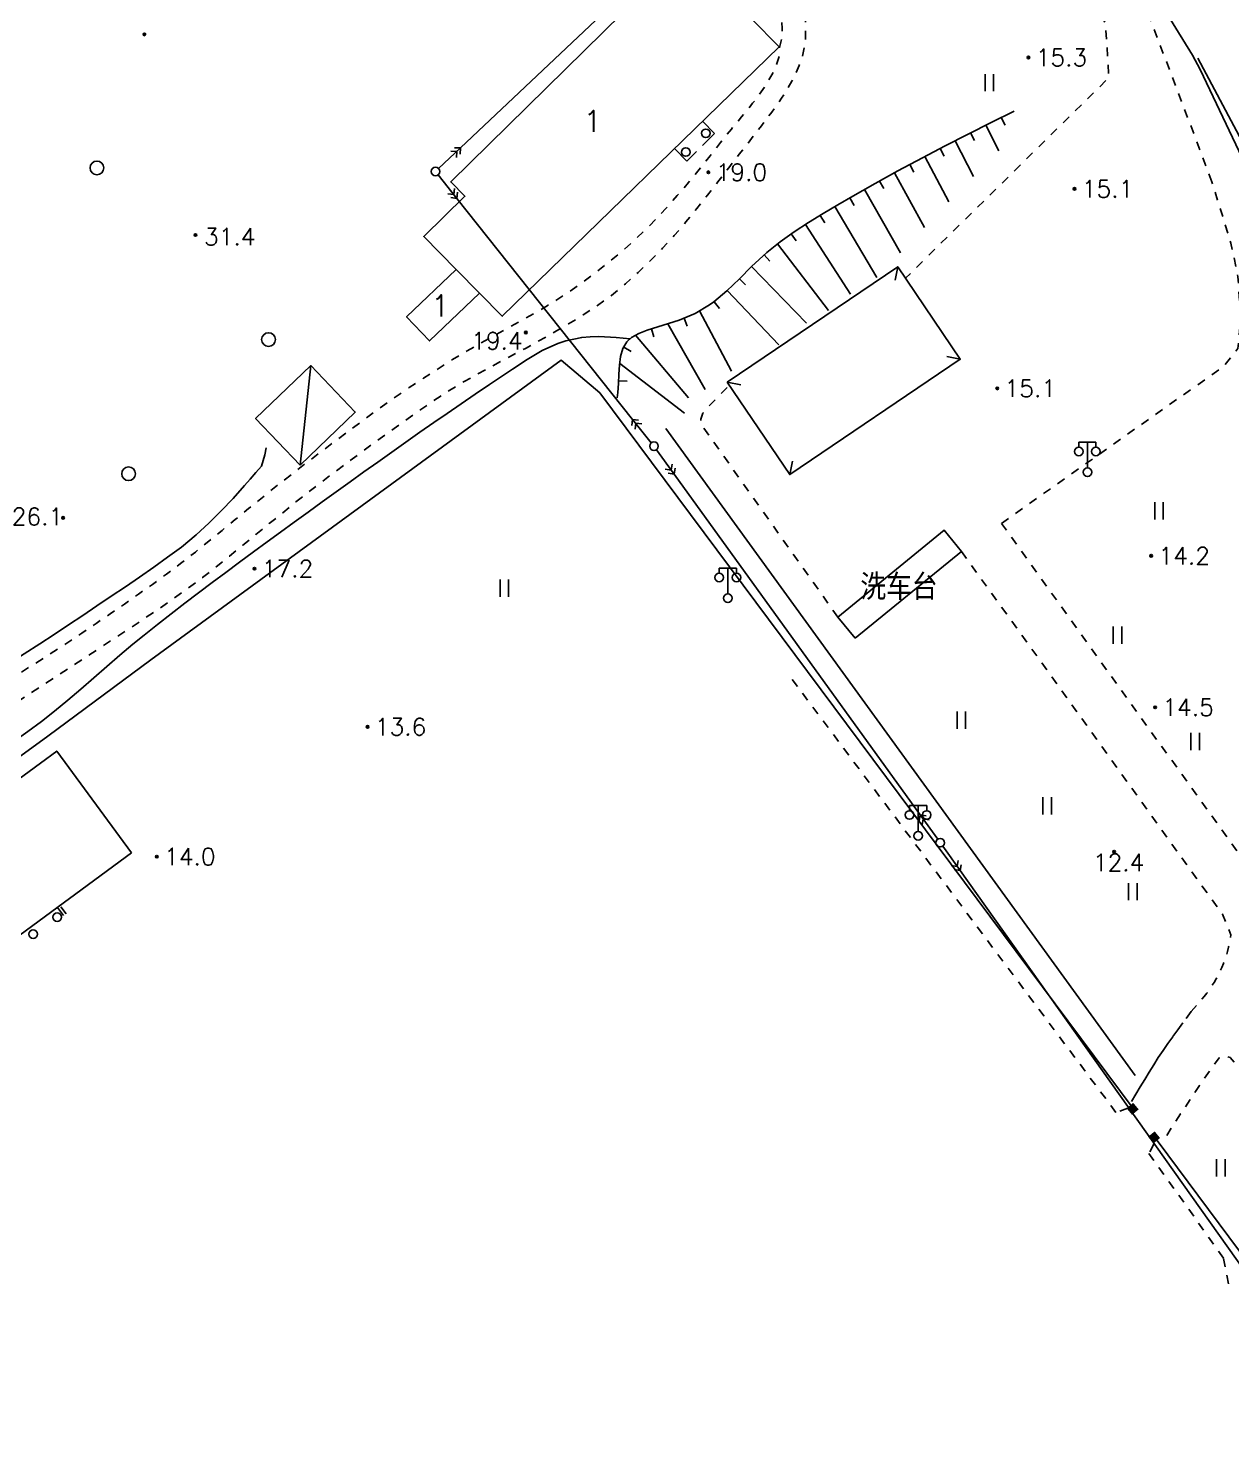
# Model space of a CAD drawing. Extents: x 115374 to 116875, y 149866 to 152432.
# Drawn here: x 116053.6 to 116193.9, y 150000 to 150163.5 of the extents above; entities that cross this region are included whole.
import ezdxf
from ezdxf.enums import TextEntityAlignment as Align

# ---------------------------------------------------------------- set-up
doc = ezdxf.new("R2010")
doc.units = 0
doc.header["$MEASUREMENT"] = 0
doc.header["$PDMODE"] = 32
doc.header["$PDSIZE"] = 0.3
doc.linetypes.add('X5', pattern=[3, 2, -1])
doc.linetypes.add('X6', pattern=[2, 1, -1])
doc.layers.get('0').update_dxf_attribs({"linetype": 'CONTINUOUS'})
for name, color, linetype in [('DLDW', 14, 'CONTINUOUS'), ('DLSS', 5, 'CONTINUOUS'), ('DMTZ', 5, 'CONTINUOUS'), ('GCD', 1, 'CONTINUOUS'), ('GXYZ', 2, 'CONTINUOUS'), ('JMD', 6, 'CONTINUOUS'), ('YZH', 2, 'CONTINUOUS'), ('ZBTZ', 5, 'CONTINUOUS')]:
    doc.layers.add(name, color=color, linetype=linetype)
doc.styles.add('HZ', font='rs.shx', dxfattribs={"bigfont": 'hztxt.shx'})
doc.linetypes.add('X20', pattern='A,4.5,[145,symbolx.shx,S=1,R=0,X=0,Y=0],4.5,-0.5,[146,symbolx.shx,S=1,R=0,X=0,Y=0],-0.5', length=10)
doc.linetypes.add('X33', pattern='A,2,[150,symbolx.shx,S=1,R=0,X=0,Y=1],1e-11', length=2)
doc.linetypes.add('X35', pattern='A,2,[4,symbolt.shx,S=1,R=0,X=0,Y=0],2,[28,symbolt.shx,S=1,R=0,X=0,Y=0],1e-11', length=4)
doc.linetypes.add('X4', pattern='A,0,-1e-09,[149,symbolx.shx,S=0.15,R=0,X=0,Y=0],-1.6', length=1.6)
doc.linetypes.add('X49', pattern='A,0,[5,symbolt.shx,S=1,R=0,X=0,Y=0],-10', length=10)

# ---------------------------------------------------------------- blocks, each defined once
blk = doc.blocks.new('GC276')
at = {"linetype": 'Continuous'}
blk.add_circle((0, 0), 0.5, dxfattribs=at)
blk = doc.blocks.new('GC271')
at = {"const_width": 1}
blk.add_lwpolyline([(-0.5, 0), (0.5, 0)], dxfattribs=at)
blk = doc.blocks.new('GC121')
for p, q in [((-0.5, -0.64), (-0.5, 1.36)), ((-0.5, -0.64), (-0.5, 0.86)), ((0.5, -0.64), (0.5, 1.36))]:
    blk.add_line(p, q)
blk = doc.blocks.new('GC122')
blk.add_circle((0, 0), 0.8)
blk = doc.blocks.new('GC097')
for p, q in [((-1, 2.92), (-1, 3.52)), ((-1, 3.52), (1, 3.52)), ((0, 0.52), (0, 3.52)), ((1, 3.52), (1, 2.92))]:
    blk.add_line(p, q)
for centre in [(-1, 2.42), (1, 2.42), (0.01, 0)]:
    blk.add_circle(centre, 0.5)
blk = doc.blocks.new('GC155')
for p, q in [((4, 0), (0.5, 0)), ((3.42, 0), (2.92, 0.5)), ((2.92, -0.5), (3.42, 0)), ((4, 0), (3.5, 0.5)), ((3.5, -0.5), (4, 0))]:
    blk.add_line(p, q)
blk.add_circle((0, 0), 0.5)

msp = doc.modelspace()

# ---------------------------------------------------------------- linework, layer by layer
at = {"layer": 'DLDW', "linetype": 'Continuous', "flags": 128}
msp.add_lwpolyline([(116149.99, 150092.38), (116162.39, 150102.5), (116160.36, 150104.98), (116147.97, 150094.86)], close=True, dxfattribs=at)
at = {"layer": 'DLSS', "linetype": 'X6', "flags": 128}
for points, elevation in [([(116040.51, 150298.61), (116046.83, 150294.2), (116048.47, 150293.05), (116050.04, 150291.81), (116051.4, 150290.62), (116052.81, 150289.2), (116054.15, 150287.72), (116054.8, 150286.96), (116055.45, 150286.2), (116056.1, 150285.43), (116057.13, 150284.2), (116057.78, 150283.44), (116058.43, 150282.67), (116059.08, 150281.91), (116059.72, 150281.15), (116060.94, 150279.69), (116061.57, 150278.92), (116062.2, 150278.14), (116062.84, 150277.36), (116063.47, 150276.59), (116064.12, 150275.83), (116065.19, 150274.64), (116066.61, 150273.24), (116068.09, 150271.89), (116069.61, 150270.6), (116071.18, 150269.34), (116073.69, 150267.45), (116075.35, 150266.34), (116076.91, 150265.44), (116078.72, 150264.62), (116081.54, 150263.58), (116084.18, 150262.71), (116087.05, 150261.78), (116089.94, 150261.03), (116091.48, 150260.8), (116093.48, 150260.67), (116094.49, 150260.66), (116096.77, 150260.77), (116100.74, 150261.29), (116104.46, 150261.71), (116106.46, 150261.72), (116107.78, 150261.57), (116108.76, 150261.36), (116110.68, 150260.7), (116112.49, 150259.82), (116113.33, 150259.29), (116127.9, 150237.94), (116136.12, 150226.2), (116152.82, 150202.86), (116157.07, 150196.34), (116157.45, 150195.39), (116157.54, 150194.79), (116157.36, 150193.83), (116156.93, 150192.89), (116156.43, 150192), (116155.9, 150191.15), (116155.34, 150190.33), (116154.75, 150189.5), (116154.14, 150188.72), (116153.52, 150187.95), (116152.88, 150187.19), (116152.22, 150186.43), (116150.88, 150184.94), (116149.51, 150183.47), (116148.6, 150182.52), (116147.19, 150181.07), (116145.78, 150179.61), (116144.42, 150178.12), (116143.78, 150177.36), (116143.17, 150176.57), (116142.6, 150175.75), (116141.88, 150174.48), (116141.49, 150173.56), (116141.18, 150172.6), (116140.91, 150171.25), (116140.84, 150170.25), (116140.85, 150169.25), (116140.92, 150168.25), (116141.01, 150167.42), (116141.15, 150166.42), (116141.28, 150165.43), (116141.4, 150164.43), (116141.46, 150163.44), (116141.46, 150162.45), (116141.15, 150161.24), (116141.18, 150160.46), (116140.9, 150159.49), (116140.69, 150158.94), (116140.27, 150158.04), (116139.78, 150157.18), (116139.23, 150156.35), (116138.65, 150155.53), (116138.03, 150154.74), (116137.4, 150153.95), (116136.75, 150153.17), (116135.55, 150151.73), (116134.92, 150150.95), (116134.29, 150150.17), (116133.67, 150149.39), (116133.06, 150148.6), (116132.44, 150147.82), (116131.81, 150147.04), (116131.18, 150146.27), (116130.54, 150145.5), (116129.9, 150144.73), (116129.24, 150143.98), (116127.91, 150142.48), (116127.1, 150141.6), (116125.7, 150140.17), (116124.25, 150138.79), (116122.76, 150137.45), (116121.06, 150136.04), (116119.47, 150134.82), (116117.86, 150133.63), (116116.21, 150132.49), (116114.2, 150131.21), (116112.48, 150130.2), (116109.85, 150128.74), (116107.22, 150127.29), (116104.75, 150125.89), (116103.04, 150124.86), (116101.35, 150123.79), (116099.67, 150122.7), (116098, 150121.6), (116096.35, 150120.47), (116094.43, 150119.11), (116092.81, 150117.93), (116091.2, 150116.74), (116089.6, 150115.54), (116088, 150114.34), (116086.41, 150113.13), (116084.82, 150111.91), (116083.24, 150110.69), (116081.67, 150109.45), (116079.26, 150107.5), (116077.71, 150106.23), (116076.17, 150104.95), (116074.62, 150103.69), (116073.06, 150102.43), (116071.49, 150101.2), (116069.68, 150099.85), (116068.06, 150098.67), (116066.43, 150097.52), (116064.79, 150096.37), (116063.14, 150095.23), (116061.49, 150094.11), (116059.83, 150092.99), (116057.76, 150091.62), (116056.08, 150090.53), (116054.39, 150089.45), (116052.7, 150088.38), (116051, 150087.33), (116049.29, 150086.29), (116047.55, 150085.3), (116044.91, 150083.92), (116042.15, 150082.73), (116040.24, 150082.11), (116038.59, 150081.73), (116036.6, 150081.48), (116034.59, 150081.41), (116032.18, 150081.55), (116029.22, 150082.04), (116026.01, 150082.76), (116022.12, 150083.81), (116019.28, 150084.78), (116017.3, 150085.68), (116015.6, 150086.7), (116013.98, 150087.87), (116012.42, 150089.14), (116010.91, 150090.48), (116009.29, 150092.04), (116007.9, 150093.49), (116006.56, 150094.98), (116005.91, 150095.75), (116005.29, 150096.53), (116004.69, 150097.32), (116003.96, 150098.4), (116003.44, 150099.25), (116002.96, 150100.13), (116002.51, 150101.02), (116002.09, 150101.93), (116001.69, 150102.85), (116001.31, 150103.78), (116000.95, 150104.72), (116000.57, 150105.81), (116000.27, 150106.76), (116000, 150107.61)], 20.25), ([(116191.58, 150145.59), (116183.87, 150165.93), (116179.08, 150172.36), (116167.88, 150185.98), (116164.39, 150191.05), (116164.41, 150192), (116171.49, 150198.33)], 19.26), ([(116000, 150099.73), (116000.38, 150098.8), (116000.76, 150097.88), (116001.16, 150096.96), (116001.64, 150096.02), (116002.15, 150095.18), (116002.72, 150094.37), (116003.33, 150093.58), (116003.98, 150092.82), (116005.35, 150091.36), (116006.8, 150089.95), (116008.3, 150088.57), (116010.18, 150086.95), (116011.75, 150085.67), (116013.37, 150084.48), (116015.04, 150083.4), (116016.33, 150082.71), (116018.17, 150081.96), (116021.04, 150081.08), (116024.51, 150080.1), (116028, 150079.27), (116030.98, 150078.85), (116033.99, 150078.64), (116036, 150078.63), (116037.97, 150078.78), (116039.94, 150079.12), (116041.89, 150079.62), (116043.79, 150080.27), (116045.92, 150081.19), (116048.55, 150082.62), (116050.26, 150083.66), (116051.95, 150084.74), (116053.63, 150085.84), (116055.4, 150087), (116057.08, 150088.1), (116058.76, 150089.19), (116060.43, 150090.28), (116062.11, 150091.38), (116063.78, 150092.47), (116065.45, 150093.57), (116067.12, 150094.68), (116068.78, 150095.79), (116070.42, 150096.93), (116072.05, 150098.09), (116073.9, 150099.48), (116075.47, 150100.71), (116077.03, 150101.96), (116078.58, 150103.22), (116080.13, 150104.48), (116081.68, 150105.75), (116083.24, 150107.01), (116084.79, 150108.27), (116086.3, 150109.46), (116087.89, 150110.68), (116089.49, 150111.89), (116091.09, 150113.09), (116092.7, 150114.28), (116094.32, 150115.46), (116095.93, 150116.64), (116097.56, 150117.8), (116099.2, 150118.95), (116100.85, 150120.08), (116102.52, 150121.17), (116104.4, 150122.31), (116107.02, 150123.76), (116109.67, 150125.18), (116111.53, 150126.17), (116114.16, 150127.62), (116116.58, 150129.02), (116118.28, 150130.07), (116119.95, 150131.18), (116121.57, 150132.35), (116123.2, 150133.69), (116124.69, 150135.03), (116126.14, 150136.42), (116127.54, 150137.85), (116128.9, 150139.32), (116130.26, 150140.91), (116130.89, 150141.68), (116131.52, 150142.46), (116132.14, 150143.24), (116132.76, 150144.02), (116133.38, 150144.81), (116133.99, 150145.6), (116134.63, 150146.43), (116135.25, 150147.22), (116135.86, 150148.01), (116136.47, 150148.8), (116137.09, 150149.59), (116137.7, 150150.38), (116138.44, 150151.33), (116139.05, 150152.12), (116139.66, 150152.91), (116140.26, 150153.71), (116140.84, 150154.52), (116141.41, 150155.34), (116142.1, 150156.42), (116142.6, 150157.3), (116143.06, 150158.2), (116143.46, 150159.13), (116143.8, 150160.08), (116144.13, 150161.54), (116144.21, 150162.53), (116144.19, 150164.03), (116144.12, 150165.02), (116144.03, 150166.02), (116143.95, 150167.01), (116143.88, 150168.01), (116143.85, 150168.88), (116143.87, 150169.9), (116143.95, 150170.91), (116144.13, 150171.9), (116144.48, 150172.99), (116144.93, 150173.87), (116145.49, 150174.68), (116146.14, 150175.45), (116147.58, 150176.9), (116148.96, 150178.2), (116150.42, 150179.56), (116151.87, 150180.92), (116152.59, 150181.61), (116159.34, 150187.31), (116159.8, 150187.41), (116160.38, 150187.59), (116161.52, 150187.37), (116175.32, 150170.27), (116179.17, 150164.08), (116179.56, 150157.72), (116155.85, 150134.35)], 19.26), ([(116167.04, 150105.78), (116192.97, 150124.09), (116194.61, 150126.14), (116194.82, 150128.59), (116194.82, 150131.05), (116194.61, 150134.53), (116193.79, 150138.42), (116191.58, 150145.59)], 19.26), ([(116147.97, 150094.86), (116132.04, 150117.3), (116131.99, 150117.91), (116132.23, 150118.61), (116132.55, 150119.01), (116133.23, 150119.76), (116135.32, 150121.86)], 15.24), ([(116186.3, 150034.44), (116186.84, 150035.28), (116187.38, 150036.12), (116187.93, 150036.95), (116188.48, 150037.79), (116189.02, 150038.62), (116189.58, 150039.45), (116190.14, 150040.28), (116190.7, 150041.11), (116192.4, 150043.5), (116193.12, 150043.68), (116193.71, 150043.51), (116197.5, 150039.12)], 10.93)]:
    msp.add_lwpolyline(points, dxfattribs=dict(at, elevation=elevation))
for points in [[(116167.04, 150105.78), (116199.07, 150061.21, 0.406709), (116202.94, 150060.53), (116202.94, 150060.53), (116226.72, 150077.19)], [(116162.39, 150102.5), (116192.8, 150060.22), (116193.79, 150057.84, -0.140132), (116190.68, 150050.65), (116189.16, 150048.88)]]:
    msp.add_lwpolyline(points, format="xyb", dxfattribs=at)
at = {"layer": 'DLSS', "linetype": 'X6'}
for points in [[(116189.16, 150048.88), (116188.2, 150047.56), (116187.61, 150046.76), (116187.01, 150045.95), (116186.43, 150045.14), (116185.88, 150044.35), (116185.32, 150043.52), (116184.79, 150042.68), (116184.26, 150041.83), (116183.74, 150040.97), (116183.22, 150040.12), (116182.7, 150039.26), (116181.79, 150037.61), (116180.39, 150037.13), (116142.08, 150088.33)], [(116057.98, 150060.28), (116057.29, 150061.24)]]:
    msp.add_lwpolyline(points, dxfattribs=at)
at = {"layer": 'DLSS', "linetype": 'X6', "elevation": 10.93}
msp.add_lwpolyline([(116184.79, 150033.42), (116184.23, 150032.35), (116192.94, 150020.11), (116193.62, 150016.57)], dxfattribs=at)
at = {"layer": 'DMTZ', "linetype": 'Continuous'}
for p, q in [((116165.22, 150152.19), (116166.74, 150149.18)), ((116167.01, 150153.08), (116167.46, 150152.19)), ((116161.66, 150150.38), (116163.78, 150146.22)), ((116163.44, 150151.28), (116163.89, 150150.39)), ((116158.1, 150148.54), (116160.9, 150143.24)), ((116159.88, 150149.46), (116160.34, 150148.58)), ((116156.34, 150147.6), (116156.81, 150146.72)), ((116152.83, 150145.68), (116153.32, 150144.81)), ((116154.58, 150146.65), (116158.08, 150140.27)), ((116149.35, 150143.71), (116149.85, 150142.84)), ((116151.09, 150144.7), (116155.26, 150137.32)), ((116147.62, 150142.7), (116152.52, 150134.43)), ((116144.21, 150140.61), (116149.43, 150132.5)), ((116145.91, 150141.67), (116146.43, 150140.82)), ((116142.54, 150139.51), (116143.11, 150138.69)), ((116139.37, 150137.08), (116140.04, 150136.34)), ((116140.92, 150138.34), (116146.86, 150130.57)), ((116137.91, 150135.71), (116144.29, 150129.1)), ((116136.5, 150134.29), (116137.21, 150133.59)), ((116135.06, 150132.9), (116141.07, 150126.58)), ((116131.85, 150130.54), (116135.57, 150123.51)), ((116133.54, 150131.61), (116134.16, 150130.83)), ((116128.15, 150129.03), (116132.51, 150121.38)), ((116130.04, 150129.7), (116130.41, 150128.77)), ((116124.39, 150127.71), (116130.56, 150120.41)), ((116126.24, 150128.45), (116126.53, 150127.5)), ((116123, 150126.32), (116123.87, 150125.82)), ((116122.53, 150124.4), (116130.07, 150118.62)), ((116122.41, 150122.4), (116123.41, 150122.36))]:
    msp.add_line(p, q, dxfattribs=at)
at = {"layer": 'DMTZ', "linetype": 'X35', "flags": 128}
for points in [[(116172.27, 150199.49), (116171.03, 150195.34), (116171.48, 150188.21), (116174.83, 150182.64), (116179.28, 150176.62), (116189.32, 150160.36), (116190.21, 150158.67)], [(116055.85, 150080.97), (116034.26, 150065.3), (116032.04, 150063.63)]]:
    msp.add_lwpolyline(points, dxfattribs=at)
at = {"layer": 'DMTZ', "linetype": 'Continuous', "elevation": 17, "flags": 128}
msp.add_lwpolyline([(116168.51, 150153.84), (116165.84, 150152.49), (116163.16, 150151.14), (116160.49, 150149.78), (116157.82, 150148.39), (116154.96, 150146.85), (116152.32, 150145.4), (116149.7, 150143.92), (116147.97, 150142.91), (116146.25, 150141.88), (116144.55, 150140.83), (116142.87, 150139.74), (116141.24, 150138.58), (116139.67, 150137.34), (116137.9, 150135.7), (116136.48, 150134.27), (116135.03, 150132.88), (116133.52, 150131.6), (116133, 150131.23), (116131.31, 150130.25), (116129.47, 150129.47), (116125.72, 150128.29), (116124.76, 150127.92), (116123.92, 150127.45), (116123.35, 150126.92), (116122.9, 150126.14), (116122.64, 150125.23), (116122.5, 150124.22), (116122.44, 150123.16), (116122.4, 150122.08), (116122.33, 150121.02), (116122.25, 150120.41)], dxfattribs=at)
at = {"layer": 'DMTZ', "linetype": 'X33', "elevation": 17.95, "flags": 128}
msp.add_lwpolyline([(116123.75, 150127.28), (116122.11, 150127.43), (116120.08, 150127.54), (116119.08, 150127.53), (116118.1, 150127.45), (116116.25, 150127.07), (116115.32, 150126.76), (116113.51, 150125.91), (116111.75, 150124.88), (116110.03, 150123.76), (116107.34, 150121.96), (116105.68, 150120.84), (116104.04, 150119.72), (116102.4, 150118.59), (116100.88, 150117.54), (116099.24, 150116.39), (116097.61, 150115.24), (116095.98, 150114.09), (116094.35, 150112.93), (116092.72, 150111.77), (116091.09, 150110.61), (116089.46, 150109.44), (116087.84, 150108.27), (116086.21, 150107.1), (116084.59, 150105.93), (116082.97, 150104.75), (116081.44, 150103.63), (116079.83, 150102.45), (116078.22, 150101.26), (116076.61, 150100.07), (116075.01, 150098.87), (116073.41, 150097.67), (116071.82, 150096.46), (116070.23, 150095.24), (116068.65, 150094.01), (116067.09, 150092.76), (116065.77, 150091.68), (116064.24, 150090.4), (116062.73, 150089.09), (116061.22, 150087.78), (116059.7, 150086.47), (116058.18, 150085.17), (116056.64, 150083.89), (116055.14, 150082.7), (116053.54, 150081.51), (116051.91, 150080.34), (116050.27, 150079.2), (116048.51, 150077.99), (116046.85, 150076.87), (116045.19, 150075.76), (116043.53, 150074.64), (116041.87, 150073.53), (116040.21, 150072.41), (116038.8, 150071.46)], dxfattribs=at)
at = {"layer": 'DMTZ', "linetype": 'X35', "flags": 128}
for points, elevation in [([(116120.21, 150120.99), (116115.71, 150124.79), (116067.87, 150089.88), (116055.85, 150080.97)], 17), ([(116081.32, 150114.59), (116081.16, 150113.77), (116080.76, 150112.46), (116080.12, 150111.69), (116079.46, 150110.93), (116078.8, 150110.18), (116077.45, 150108.69), (116076.06, 150107.23), (116074.64, 150105.81), (116073.16, 150104.45), (116071.43, 150103.02), (116069.83, 150101.82), (116068.21, 150100.66), (116066.56, 150099.52), (116064.91, 150098.39), (116063.25, 150097.28), (116061.59, 150096.16), (116059.93, 150095.05), (116058.26, 150093.94), (116056.59, 150092.84), (116054.91, 150091.74), (116053.11, 150090.57), (116051.41, 150089.49), (116049.7, 150088.43), (116047.98, 150087.39), (116045.35, 150085.95), (116043.54, 150085.13), (116041.98, 150084.58), (116040.05, 150084.08), (116037.08, 150083.56), (116034.07, 150083.26), (116031.8, 150083.22), (116028.8, 150083.41), (116025.83, 150083.86), (116023.48, 150084.45), (116020.66, 150085.51), (116017.95, 150086.83), (116016.02, 150088.06), (116014.45, 150089.3), (116012.97, 150090.66), (116011.97, 150091.69), (116011.3, 150092.44), (116010.65, 150093.2), (116010.02, 150093.99), (116009.41, 150094.78), (116008.82, 150095.59), (116008.24, 150096.41), (116007.69, 150097.25), (116007.03, 150098.36), (116006.56, 150099.23), (116006.12, 150100.13), (116005.7, 150101.04), (116005.3, 150101.95), (116004.92, 150102.88), (116004.55, 150103.81), (116004.18, 150104.74), (116003.83, 150105.68), (116003.48, 150106.62), (116003.14, 150107.56), (116002.8, 150108.51), (116002.47, 150109.45), (116002.14, 150110.4), (116001.83, 150111.36), (116001.51, 150112.33), (116001.21, 150113.28), (116000.92, 150114.24), (116000.64, 150115.2), (116000.35, 150116.15), (116000, 150117.3)], 21.16)]:
    msp.add_lwpolyline(points, dxfattribs=dict(at, elevation=elevation))
at = {"layer": 'GCD', "linetype": 'Continuous'}
for p in [(116067.12, 150162.77, 36.2), (116170.18, 150160.07, 15.3), (116132.87, 150146.7, 19), (116175.56, 150144.76, 15.1), (116073.07, 150139.39, 31.4), (116111.59, 150128.03, 19.4), (116166.55, 150121.51, 15.1), (116057.64, 150106.42, 26.1), (116184.5, 150102, 14.2), (116079.96, 150100.5, 17.2), (116184.95, 150084.34, 14.5), (116093.14, 150082.06, 13.6), (116068.57, 150066.93, 14), (116180.17, 150067.52, 12.4)]:
    msp.add_point(p, dxfattribs=at)
at = {"layer": 'GXYZ', "linetype": 'Continuous', "flags": 128}
for points, elevation in [([(116103.96, 150149.54), (116120.4, 150165.03)], 20.69), ([(116124.04, 150117.9), (116103.54, 150143.66)], 14.86), ([(116157.55, 150071.81), (116128.87, 150111.53)], 13.4), ([(116195.43, 150018.64), (116162.22, 150065.31)], 12.55)]:
    msp.add_lwpolyline(points, dxfattribs=dict(at, elevation=elevation))
at = {"layer": 'JMD', "linetype": 'Continuous'}
for p, q in [((116154.95, 150135.68), (116154.65, 150134.11)), ((116085.28, 150112.58), (116086.52, 150124.16)), ((116162.24, 150124.91), (116160.66, 150125.21)), ((116135.07, 150122.23), (116136.64, 150121.93)), ((116142.36, 150111.46), (116142.66, 150113.03))]:
    msp.add_line(p, q, dxfattribs=at)
at = {"layer": 'JMD', "linetype": 'Continuous', "flags": 128}
for points in [[(116141.11, 150161.32), (116134.66, 150167.87), (116136.24, 150169.43), (116131.74, 150174.01), (116102.84, 150145.57), (116104.48, 150143.91), (116099.69, 150139.2), (116103.46, 150135.37), (116106.18, 150132.61), (116108.84, 150129.91)], [(116135.07, 150122.23), (116142.36, 150111.46), (116162.24, 150124.91), (116154.95, 150135.68)], [(116106.18, 150132.61), (116103.46, 150135.37), (116097.68, 150129.86), (116100.37, 150127.04)], [(116085.28, 150112.58), (116091.7, 150118.74), (116086.52, 150124.16), (116080.09, 150118)], [(116065.62, 150067.36), (116056.9, 150079.24), (116035.91, 150063.83), (116044.62, 150051.95)]]:
    msp.add_lwpolyline(points, close=True, dxfattribs=at)
at = {"layer": 'YZH', "linetype": 'X5'}
for p, q in [((116132.19, 150152.64, 22.77), (116133.6, 150151.22, 22.77)), ((116133.6, 150151.22, 22.77), (116130.35, 150147.99, 22.77)), ((116130.35, 150147.99, 22.77), (116128.93, 150149.47, 22.77)), ((116056.99, 150061.02, 24.62), (116057.68, 150060.09, 24.62))]:
    msp.add_line(p, q, dxfattribs=at)
at = {"layer": 'YZH', "linetype": 'X20', "elevation": 15.24, "flags": 128}
for points in [[(116120.21, 150120.99), (116182.4, 150037.59)], [(116185.19, 150033.86), (116210.37, 150000)]]:
    msp.add_lwpolyline(points, dxfattribs=at)
at = {"layer": 'ZBTZ', "linetype": 'X49', "flags": 128}
for points in [[(116189.94, 150160), (116198, 150144.8), (116210.03, 150129.88), (116218.11, 150126.15)], [(116127.92, 150116.83), (116182.64, 150041.41)]]:
    msp.add_lwpolyline(points, dxfattribs=at)
at = {"layer": 'ZBTZ', "linetype": 'X4', "elevation": 13.01, "flags": 128}
msp.add_lwpolyline([(116190.21, 150158.67), (116196.63, 150145.2), (116213.14, 150123.02), (116238.16, 150137.13), (116248.08, 150120.87)], dxfattribs=at)

# ---------------------------------------------------------------- block references
at = {"layer": 'DLDW', "linetype": 'Continuous'}
for p in [(116177.05, 150111.74), (116135.14, 150097.05, 13.64), (116157.32, 150069.37, 13.23)]:
    msp.add_blockref('GC097', p, dxfattribs=at)
at = {"layer": 'GXYZ', "linetype": 'Continuous'}
for p, rotation in [((116101.05, 150146.79, 20.69), 43.30211086883941), ((116101.05, 150146.79, 20.69), 308.5081799037979), ((116126.53, 150114.77, 14.86), 128.5081799037979), ((116126.53, 150114.77, 14.86), 305.8387099938556), ((116159.9, 150068.56, 13.4), 125.8387099938556), ((116159.9, 150068.56, 13.4), 305.4382764584024)]:
    msp.add_blockref('GC155', p, dxfattribs=dict(at, rotation=rotation))
at = {"layer": 'YZH', "linetype": 'Continuous'}
for p in [(116132.57, 150151.24, 30.05), (116130.24, 150149.06, 30.05), (116056.95, 150059.88, 30.05), (116054.15, 150057.91, 30.05)]:
    msp.add_blockref('GC276', p, dxfattribs=at)
at = {"layer": 'YZH', "linetype": 'Continuous', "rotation": 219.5837088909238}
for p in [(116182.33, 150037.54), (116184.83, 150034.21)]:
    msp.add_blockref('GC271', p, dxfattribs=at)
at = {"layer": 'ZBTZ', "linetype": 'Continuous'}
for name, p in [('GC121', (116165.62, 150156.79)), ('GC122', (116061.59, 150147.2)), ('GC122', (116081.59, 150127.2)), ('GC122', (116065.28, 150111.56)), ('GC121', (116185.4, 150106.87)), ('GC121', (116109.08, 150097.87)), ('GC121', (116180.58, 150092.38)), ('GC121', (116162.36, 150082.49)), ('GC121', (116189.63, 150079.99)), ('GC121', (116172.36, 150072.49)), ('GC121', (116182.36, 150062.49)), ('GC121', (116192.61, 150030.31, -23.85))]:
    msp.add_blockref(name, p, dxfattribs=at)

# ---------------------------------------------------------------- texts
at = {"layer": 'DLDW', "linetype": 'Continuous', "style": 'HZ'}
msp.add_text('洗车台', height=3, dxfattribs=at).set_placement((116155.09, 150098.52), align=Align.MIDDLE)
at = {"layer": 'GCD', "linetype": 'Continuous', "style": 'HZ'}
for s, p in [('15.3', (116174.03, 150160.07, 15.3)), ('19.0', (116136.72, 150146.7, 19)), ('15.1', (116179.41, 150144.76, 15.1)), ('19.4', (116108.22, 150127.06, 19.4)), ('15.1', (116170.4, 150121.51, 15.1)), ('14.2', (116188.35, 150102, 14.2)), ('17.2', (116083.81, 150100.5, 17.2)), ('14.5', (116188.8, 150084.34, 14.5)), ('13.6', (116096.99, 150082.06, 13.6)), ('14.0', (116072.42, 150066.93, 14)), ('12.4', (116180.7, 150066.26, 12.4))]:
    msp.add_text(s, height=2, dxfattribs=at).set_placement(p, align=Align.MIDDLE)
for s, p in [('31.4', (116074.07, 150138.19, 31.36)), ('26.1', (116051.65, 150105.57, 26.14))]:
    msp.add_text(s, height=2, dxfattribs=at).set_placement(p)
at = {"layer": 'JMD', "linetype": 'Continuous', "style": 'HZ'}
for p in [(116119.38, 150152.65), (116101.62, 150131.15)]:
    msp.add_text('1', height=2.5, dxfattribs=at).set_placement(p, align=Align.MIDDLE)

doc.saveas('drawing.dxf')
